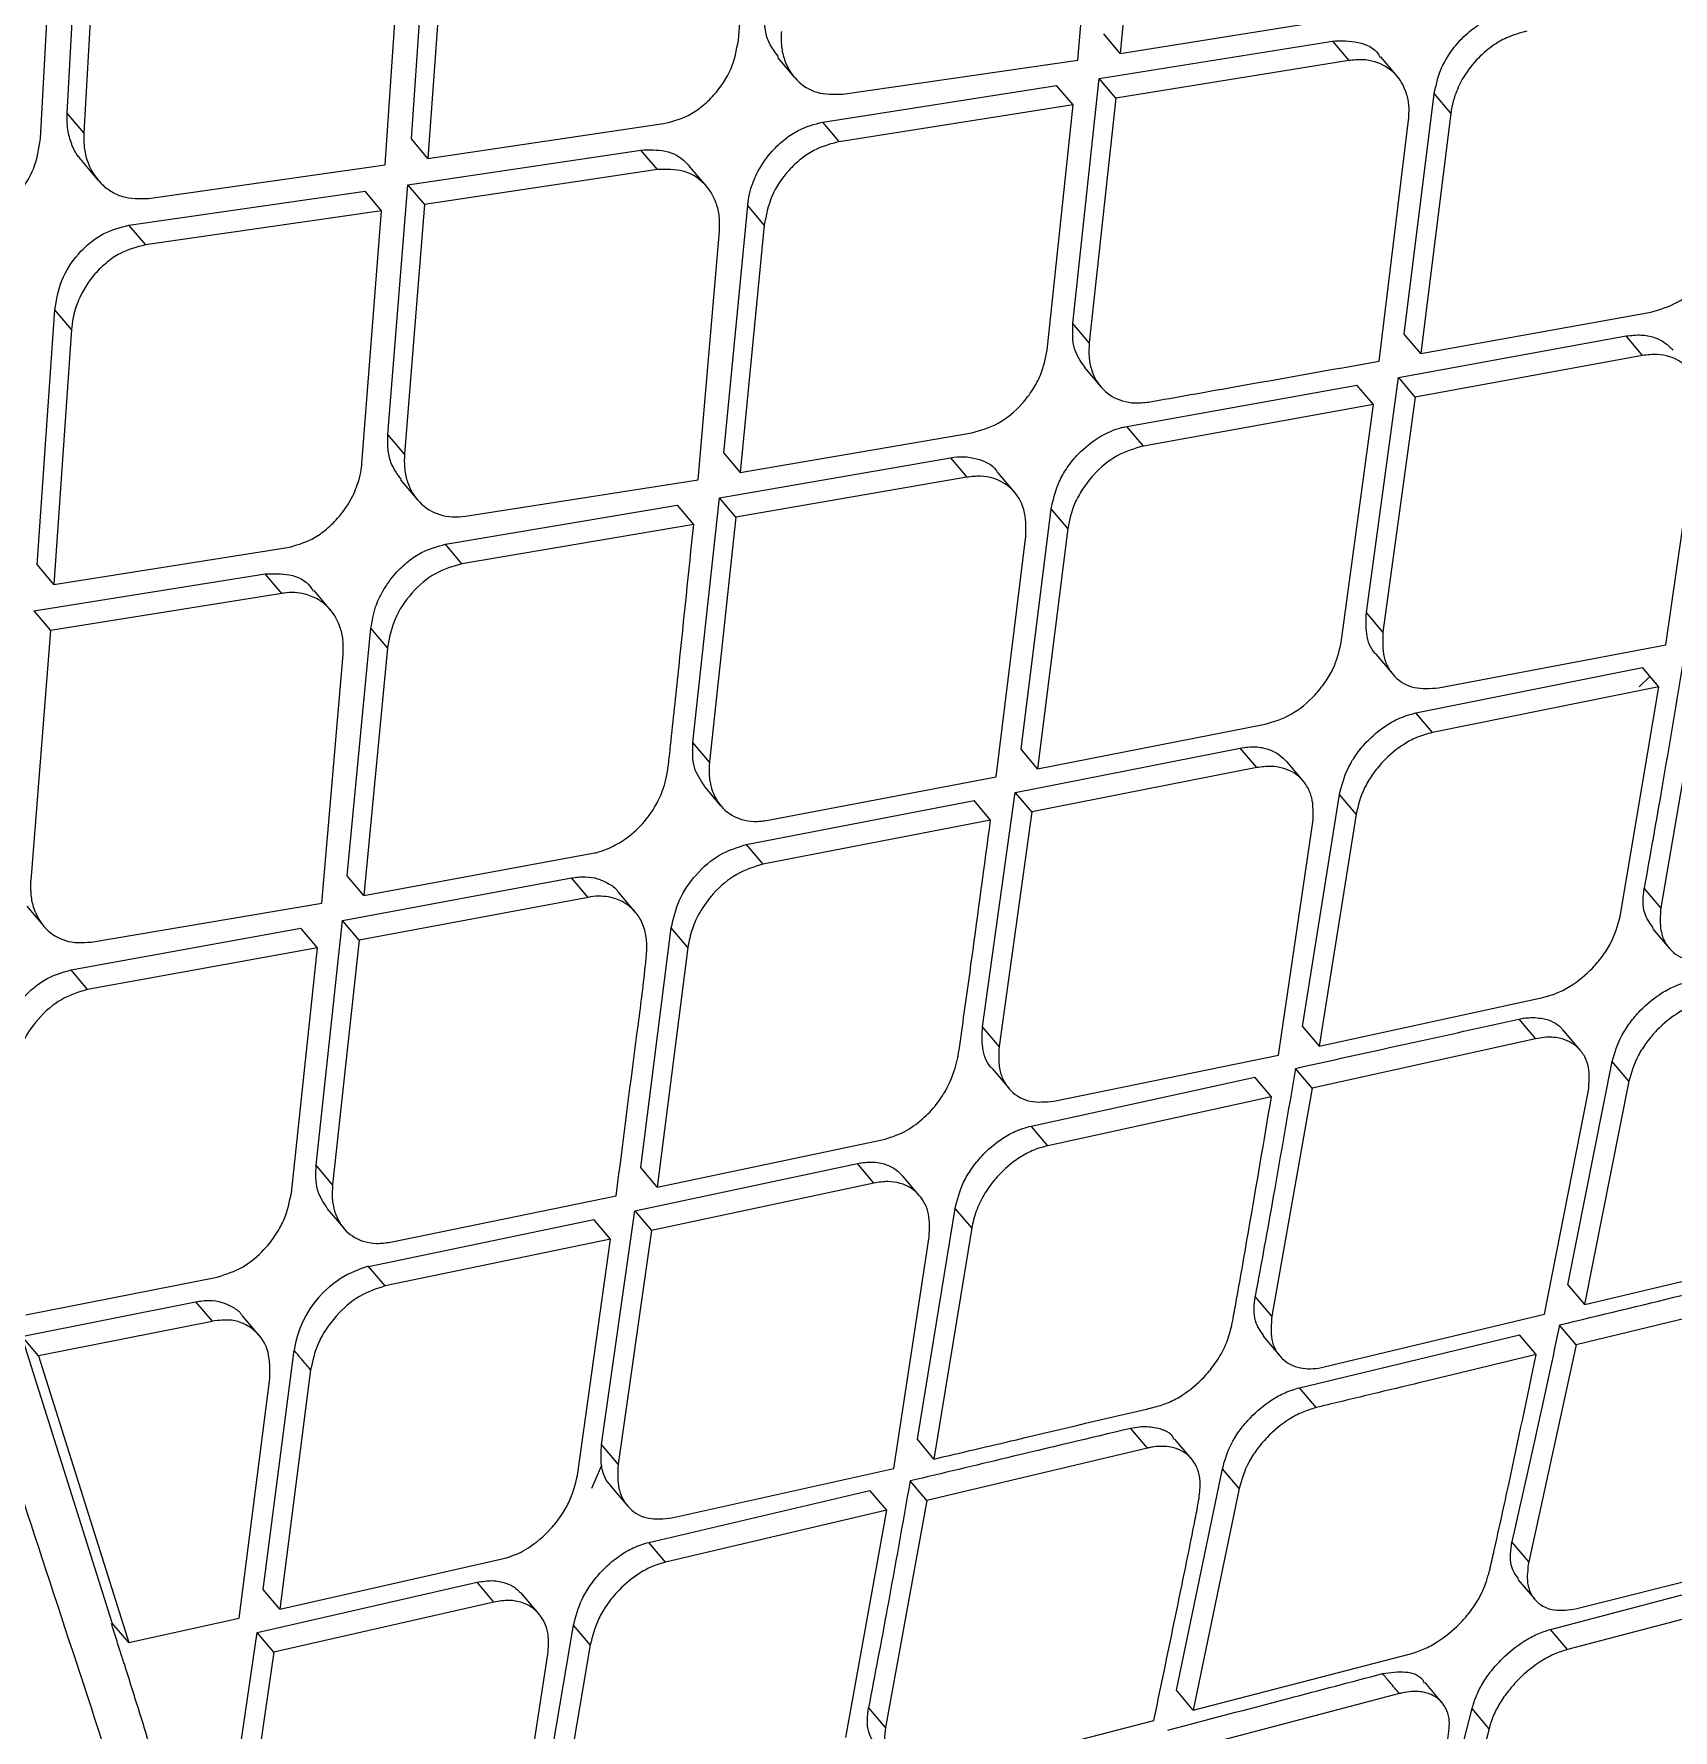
# Model space of a CAD drawing. Extents: x 0 to 84, y -21 to 126.
# Drawn here: x 9.348 to 10.39, y 62.319 to 63.397 of the extents above; entities that cross this region are included whole.
import ezdxf

# ---------------------------------------------------------------- set-up
doc = ezdxf.new("R2010")
doc.units = 0
doc.header["$MEASUREMENT"] = 0
doc.layers.add('1', color=4, linetype='Continuous')

# ---------------------------------------------------------------- blocks, each defined once
blk = doc.blocks.new('PRODIGY')
at = {"layer": '1', "color": 3, "linetype": 'Continuous', "lineweight": 25}
for p, q in [((9.7958, 63.3925), (9.8086, 63.5527)), ((10.0114, 63.3799), (10.0249, 63.5376)), ((10.0536, 63.5414), (10.0383, 63.3841)), ((9.3693, 63.3462), (9.3785, 63.5106)), ((9.3524, 63.33), (9.3613, 63.4947)), ((9.3891, 63.4981), (9.3799, 63.3337)), ((9.588, 63.3298), (9.5994, 63.4916)), ((9.5713, 63.3134), (9.5825, 63.4754)), ((9.61, 63.4791), (9.5985, 63.3173)), ((10.0383, 63.3841), (10.1868, 63.4077)), ((10.0383, 63.3841), (10.0279, 63.3965)), ((10.025, 63.3681), (10.1732, 63.392)), ((10.1732, 63.392), (10.1836, 63.3796)), ((9.8207, 63.3816), (9.8313, 63.3691)), ((9.8622, 63.3582), (10.0114, 63.3799)), ((10.1836, 63.3796), (10.0355, 63.3557)), ((10.2144, 63.3696), (10.2039, 63.3819)), ((9.8494, 63.3405), (9.998, 63.3638)), ((10.0085, 63.3514), (9.998, 63.3638)), ((10.0083, 63.2126), (10.025, 63.3681)), ((10.0355, 63.3557), (10.025, 63.3681)), ((10.0085, 63.3514), (9.8598, 63.328)), ((9.992, 63.1956), (10.0085, 63.3514)), ((10.0355, 63.3557), (10.0187, 63.2002)), ((10.2189, 63.2058), (10.2379, 63.3585)), ((10.2484, 63.3462), (10.238, 63.3585)), ((9.3799, 63.3337), (9.3693, 63.3462)), ((9.8598, 63.3281), (9.8494, 63.3405)), ((10.2029, 63.1886), (10.2216, 63.3417)), ((10.2484, 63.3462), (10.2294, 63.1934)), ((9.5985, 63.3173), (9.588, 63.3298)), ((9.5985, 63.3173), (9.7482, 63.3395)), ((9.5858, 63.3006), (9.7339, 63.3227)), ((9.7444, 63.3103), (9.7339, 63.3227)), ((9.3783, 63.3163), (9.3889, 63.3037)), ((9.421, 63.292), (9.5713, 63.3134)), ((9.7444, 63.3103), (9.5964, 63.2881)), ((9.7757, 63.2995), (9.7652, 63.3119)), ((9.5731, 63.142), (9.5858, 63.3006)), ((9.5858, 63.3005), (9.5964, 63.2881)), ((9.4085, 63.275), (9.5586, 63.2966)), ((9.5691, 63.2841), (9.5586, 63.2966)), ((9.5964, 63.2881), (9.5836, 63.1295)), ((9.7866, 63.1302), (9.8017, 63.2875)), ((9.8122, 63.2751), (9.8017, 63.2875)), ((9.5691, 63.2841), (9.4191, 63.2625)), ((9.5566, 63.1237), (9.5691, 63.2841)), ((9.4085, 63.2749), (9.4191, 63.2625)), ((9.7703, 63.1133), (9.7838, 63.2711)), ((9.8122, 63.2751), (9.797, 63.1178)), ((9.3503, 63.0592), (9.3615, 63.2212)), ((9.3721, 63.2087), (9.3615, 63.2212)), ((10.0187, 63.2002), (10.0083, 63.2126)), ((10.2294, 63.1934), (10.3755, 63.2198)), ((9.3721, 63.2087), (9.3609, 63.0467)), ((10.2153, 63.1782), (10.3598, 63.2046)), ((10.2294, 63.1934), (10.2189, 63.2058)), ((10.3703, 63.1922), (10.3598, 63.2046)), ((10.3703, 63.1922), (10.2258, 63.1658)), ((10.0155, 63.1848), (10.026, 63.1723)), ((10.0426, 63.1471), (10.1888, 63.1734)), ((10.1993, 63.161), (10.1888, 63.1734)), ((10.1948, 63.0289), (10.2153, 63.1782)), ((10.2258, 63.1658), (10.2154, 63.1782)), ((10.1993, 63.161), (10.0531, 63.1347)), ((10.1788, 63.0099), (10.1993, 63.161)), ((10.2258, 63.1658), (10.2053, 63.0165)), ((10.385, 63.0084), (10.4065, 63.1568)), ((10.0531, 63.1347), (10.0426, 63.1471)), ((9.5836, 63.1295), (9.5731, 63.142)), ((9.797, 63.1178), (9.9441, 63.143)), ((9.7837, 63.1018), (9.9305, 63.1273)), ((9.7866, 63.1302), (9.797, 63.1178)), ((9.9305, 63.1273), (9.941, 63.1149)), ((9.941, 63.1149), (9.7942, 63.0894)), ((9.9714, 63.1052), (9.9609, 63.1176)), ((9.5812, 63.1132), (9.5917, 63.1007)), ((9.6224, 63.0901), (9.7703, 63.1132)), ((9.6096, 63.0723), (9.7569, 63.0972)), ((9.7674, 63.0848), (9.757, 63.0972)), ((9.7669, 62.9464), (9.7837, 63.1018)), ((9.7942, 63.0894), (9.7837, 63.1018)), ((9.9754, 62.9421), (9.9946, 63.0947)), ((10.005, 63.0823), (9.9946, 63.0947)), ((9.7674, 63.0848), (9.6201, 63.0599)), ((9.7942, 63.0894), (9.7774, 62.934)), ((10.005, 63.0823), (9.9859, 62.9297)), ((9.6201, 63.0599), (9.6096, 63.0723)), ((9.9596, 62.9246), (9.9785, 63.0775)), ((9.3609, 63.0467), (9.5094, 63.0702)), ((9.3482, 63.0299), (9.4951, 63.0535)), ((9.3609, 63.0467), (9.3504, 63.0592)), ((9.5056, 63.041), (9.4951, 63.0535)), ((9.5056, 63.041), (9.3587, 63.0174)), ((9.5367, 63.0305), (9.5262, 63.0429)), ((9.3482, 63.0299), (9.3587, 63.0174)), ((10.2053, 63.0165), (10.1948, 63.0289)), ((9.3587, 63.0174), (9.3462, 62.8587)), ((9.5472, 62.8616), (9.5623, 63.019)), ((9.5728, 63.0065), (9.5623, 63.0189)), ((9.5728, 63.0065), (9.5577, 62.8491)), ((10.2407, 62.981), (10.385, 63.0084)), ((9.5312, 62.8443), (9.5447, 63.0022)), ((10.2011, 63.0022), (10.2116, 62.9897)), ((10.2263, 62.9651), (10.3702, 62.9941)), ((10.3682, 62.9818), (10.375, 62.9885)), ((10.3807, 62.9817), (10.3702, 62.9941)), ((10.4068, 62.987), (10.3819, 62.8413)), ((10.3807, 62.9817), (10.2368, 62.9527)), ((10.356, 62.8357), (10.3807, 62.9817)), ((10.2368, 62.9527), (10.2263, 62.9651)), ((9.9859, 62.9297), (10.1304, 62.9579)), ((9.7774, 62.9339), (9.7669, 62.9464)), ((9.9717, 62.9146), (10.1147, 62.9428)), ((9.9859, 62.9297), (9.9754, 62.9421)), ((10.1252, 62.9304), (10.1147, 62.9428)), ((10.1546, 62.9219), (10.1442, 62.9342)), ((9.8146, 62.8969), (9.9596, 62.9246)), ((10.1252, 62.9304), (9.9822, 62.9022)), ((9.774, 62.9187), (9.7845, 62.9062)), ((9.8008, 62.8815), (9.9455, 62.9095)), ((9.956, 62.8971), (9.9455, 62.9095)), ((9.9509, 62.7657), (9.9717, 62.9146)), ((10.1542, 62.7659), (10.1777, 62.9133)), ((10.1882, 62.9009), (10.1777, 62.9133)), ((9.9822, 62.9022), (9.9614, 62.7532)), ((10.1882, 62.9009), (10.1648, 62.7534)), ((9.956, 62.8971), (9.8113, 62.869)), ((10.1389, 62.7478), (10.1608, 62.8957)), ((9.8008, 62.8815), (9.8113, 62.869)), ((9.5577, 62.8491), (9.7034, 62.876)), ((9.5443, 62.8332), (9.6898, 62.8603)), ((9.5577, 62.8491), (9.5472, 62.8616)), ((9.7003, 62.8479), (9.6898, 62.8603)), ((9.3846, 62.8196), (9.5312, 62.8443)), ((9.7003, 62.8479), (9.5548, 62.8207)), ((9.7303, 62.8386), (9.7199, 62.851)), ((10.3819, 62.8413), (10.3713, 62.8537)), ((9.3436, 62.8424), (9.3542, 62.8299)), ((9.3718, 62.8019), (9.5178, 62.8283)), ((9.5283, 62.8159), (9.5178, 62.8283)), ((9.5275, 62.6779), (9.5443, 62.8332)), ((9.5548, 62.8207), (9.5443, 62.8332)), ((9.7337, 62.6763), (9.7531, 62.8286)), ((9.7636, 62.8161), (9.7531, 62.8286)), ((10.3766, 62.8282), (10.3872, 62.8157)), ((9.5283, 62.8159), (9.3823, 62.7894)), ((9.5118, 62.6602), (9.5283, 62.8159)), ((9.5548, 62.8207), (9.538, 62.6654)), ((9.7636, 62.8161), (9.7442, 62.6638)), ((9.3823, 62.7894), (9.3718, 62.8019)), ((10.1648, 62.7534), (10.307, 62.7844)), ((10.2917, 62.7706), (10.3023, 62.7581)), ((9.9614, 62.7532), (9.9509, 62.7657)), ((10.1542, 62.7659), (10.1648, 62.7534)), ((10.3023, 62.7581), (10.1603, 62.7268)), ((10.3308, 62.7507), (10.3202, 62.7632)), ((9.9963, 62.7185), (10.1389, 62.7478)), ((9.957, 62.7392), (9.9676, 62.7267)), ((10.1603, 62.7268), (10.1498, 62.7393)), ((10.3228, 62.6018), (10.351, 62.7436)), ((10.3616, 62.7311), (10.351, 62.7436)), ((9.9818, 62.7027), (10.124, 62.7337)), ((10.1345, 62.7212), (10.124, 62.7337)), ((10.1603, 62.7268), (10.1347, 62.5819)), ((10.3616, 62.7311), (10.3334, 62.5892)), ((10.1345, 62.7212), (9.9923, 62.6902)), ((10.308, 62.5831), (10.3359, 62.7253)), ((9.7442, 62.6638), (9.8872, 62.6939)), ((9.9923, 62.6902), (9.9818, 62.7027)), ((9.538, 62.6654), (9.5275, 62.6779)), ((9.73, 62.6488), (9.8714, 62.6789)), ((9.7442, 62.6638), (9.7337, 62.6763)), ((9.8819, 62.6664), (9.8714, 62.6789)), ((9.8819, 62.6664), (9.7405, 62.6363)), ((9.9109, 62.6584), (9.9005, 62.6707)), ((9.5747, 62.6289), (9.7182, 62.6584)), ((9.9095, 62.5037), (9.9335, 62.6504)), ((9.9441, 62.638), (9.9335, 62.6504)), ((9.5344, 62.6503), (9.545, 62.6378)), ((9.5608, 62.6135), (9.704, 62.6434)), ((9.7146, 62.6309), (9.704, 62.6433)), ((9.7088, 62.5003), (9.73, 62.6488)), ((9.73, 62.6488), (9.7405, 62.6363)), ((9.7146, 62.6309), (9.5713, 62.6011)), ((9.6935, 62.4806), (9.7146, 62.6309)), ((9.7405, 62.6363), (9.7194, 62.4878)), ((9.8945, 62.4851), (9.917, 62.6324)), ((9.9441, 62.638), (9.92, 62.4911)), ((10.3335, 62.5892), (10.4735, 62.6227)), ((9.5713, 62.6011), (9.5608, 62.6135)), ((9.343, 62.5827), (9.4646, 62.6067)), ((10.3228, 62.6018), (10.3334, 62.5892)), ((10.4666, 62.5972), (10.3281, 62.5636)), ((9.3404, 62.569), (9.4509, 62.5911)), ((9.4509, 62.5911), (9.4614, 62.5787)), ((10.1347, 62.5819), (10.1241, 62.5944)), ((9.4614, 62.5786), (9.3512, 62.5566)), ((9.4912, 62.5697), (9.4807, 62.5822)), ((10.1679, 62.5497), (10.308, 62.5831)), ((10.3281, 62.5636), (10.3175, 62.5762)), ((9.3979, 62.387), (9.3406, 62.5691)), ((10.1292, 62.5692), (10.1398, 62.5566)), ((10.1522, 62.5364), (10.2921, 62.5701)), ((10.3027, 62.5575), (10.2921, 62.5701)), ((9.3512, 62.5566), (9.4084, 62.3745)), ((9.4938, 62.4083), (9.5135, 62.5602)), ((10.3281, 62.5636), (10.2979, 62.4259)), ((9.524, 62.5478), (9.5044, 62.3958)), ((9.4786, 62.39), (9.498, 62.5423)), ((10.1628, 62.5238), (10.1522, 62.5364)), ((10.0557, 62.4981), (10.0451, 62.5106)), ((9.7194, 62.4878), (9.7088, 62.5003)), ((9.92, 62.4911), (9.9095, 62.5037)), ((10.0837, 62.4912), (10.0731, 62.5038)), ((10.0557, 62.4981), (9.9155, 62.4647)), ((9.7089, 62.4871), (9.7024, 62.4725)), ((9.7536, 62.4538), (9.8945, 62.4851)), ((10.0741, 62.3442), (10.1033, 62.485)), ((10.1139, 62.4724), (10.1033, 62.485)), ((9.7146, 62.4741), (9.7253, 62.4615)), ((9.7389, 62.4382), (9.8794, 62.4712)), ((9.89, 62.4587), (9.8794, 62.4712)), ((10.1139, 62.4724), (10.0848, 62.3315)), ((9.89, 62.4587), (9.7495, 62.4256)), ((9.864, 62.3142), (9.89, 62.4587)), ((9.9155, 62.4647), (9.8892, 62.3206)), ((9.7495, 62.4256), (9.7389, 62.4382)), ((10.2979, 62.4259), (10.2872, 62.4385)), ((9.5044, 62.3958), (9.6458, 62.4277)), ((10.3285, 62.3961), (10.4666, 62.4309)), ((10.2911, 62.4147), (10.3018, 62.402)), ((10.3118, 62.3829), (10.4496, 62.4192)), ((9.4901, 62.3809), (9.6298, 62.4128)), ((9.5044, 62.3958), (9.4938, 62.4083)), ((9.6404, 62.4003), (9.6298, 62.4128)), ((9.6691, 62.3926), (9.6586, 62.4051)), ((10.4604, 62.4064), (10.3226, 62.3701)), ((9.6404, 62.4003), (9.5006, 62.3684)), ((9.4084, 62.3745), (9.3979, 62.3869)), ((9.4084, 62.3745), (9.4786, 62.39)), ((9.6663, 62.2395), (9.691, 62.3855)), ((9.7016, 62.373), (9.691, 62.3855)), ((10.3226, 62.3701), (10.3118, 62.3829)), ((9.4684, 62.2329), (9.4901, 62.3809)), ((9.5006, 62.3684), (9.4901, 62.3809)), ((9.7016, 62.373), (9.677, 62.2269)), ((9.5006, 62.3684), (9.479, 62.2203)), ((9.6518, 62.2205), (9.6748, 62.3671)), ((10.0848, 62.3315), (10.2229, 62.3674)), ((10.2428, 62.3364), (10.2321, 62.3491)), ((10.0848, 62.3315), (10.0741, 62.3442)), ((10.2158, 62.3421), (10.0793, 62.3062)), ((9.8892, 62.3206), (9.8785, 62.3332)), ((10.2272, 62.1984), (10.262, 62.3326)), ((10.2727, 62.3198), (10.262, 62.3326)), ((9.9215, 62.2893), (10.0597, 62.325)), ((10.2727, 62.3198), (10.2381, 62.1855))]:
    blk.add_line(p, q, dxfattribs=at)
at = {"layer": '1', "color": 3, "linetype": 'Continuous', "lineweight": 25, "flags": 128}
for points in [[(9.9822, 62.9022), (9.9764, 62.9092), (9.9717, 62.9146)], [(9.3512, 62.5566), (9.3453, 62.5635), (9.3407, 62.569)], [(9.9155, 62.4647), (9.9096, 62.4717), (9.9049, 62.4772)]]:
    blk.add_lwpolyline(points, dxfattribs=at)
at = {"layer": '1', "color": 3, "linetype": 'Continuous', "lineweight": 25}
blk.add_arc((9.5781, 62.5506), 0.0653, 105.3344, 171.5013, dxfattribs=at)
for points, knots in [([(9.9071, 61.4994), (10.0344, 61.6178), (10.2936, 61.8591), (10.674, 62.2138), (11.0381, 62.5536), (11.3708, 62.8642), (11.6721, 63.1456), (11.9421, 63.3978), (12.2073, 63.6454), (12.4768, 63.8969), (12.7617, 64.1627), (13.0468, 64.4283), (13.3194, 64.6822), (13.5794, 64.9241), (13.829, 65.1563), (14.0937, 65.4023), (14.3852, 65.673), (14.7122, 65.9766), (15.0677, 66.3063), (15.4502, 66.6609), (15.8584, 67.0394), (16.2987, 67.448), (16.7561, 67.8725), (17.0665, 68.1614), (17.2195, 68.3038)], [0, 0, 0, 0, 0.052205, 0.106329, 0.156158, 0.201702, 0.242965, 0.279941, 0.312633, 0.351893, 0.390616, 0.429625, 0.468921, 0.502488, 0.536262, 0.571311, 0.611052, 0.65574, 0.705379, 0.756722, 0.812476, 0.872629, 0.937199, 1, 1, 1, 1]), ([(9.3781, 61.3995), (9.375, 61.406), (9.3577, 61.4421), (9.3255, 61.5117), (9.2812, 61.6007), (9.2365, 61.6905), (9.1951, 61.7791), (9.147, 61.8839), (9.0889, 62.0073), (9.0195, 62.1499), (8.9448, 62.3162), (8.8668, 62.4901), (8.7823, 62.6801), (8.6921, 62.8854), (8.5962, 63.1053), (8.4987, 63.3322), (8.402, 63.5631), (8.3043, 63.8018), (8.2165, 64.0201), (8.1413, 64.2113), (8.0763, 64.3795), (8.0086, 64.5584), (7.9422, 64.7358), (7.8845, 64.892), (7.852, 64.9847), (7.838, 65.0248)], [0, 0, 0, 0, 0.009738, 0.054601, 0.100033, 0.132056, 0.170263, 0.205637, 0.248795, 0.300159, 0.346151, 0.397485, 0.446642, 0.498592, 0.555879, 0.611206, 0.664279, 0.721091, 0.779345, 0.816198, 0.852883, 0.894557, 0.93795, 0.973138, 1, 1, 1, 1]), ([(7.8527, 65.0302), (7.9059, 64.8828), (8.0123, 64.5877), (8.1791, 64.1514), (8.3516, 63.7221), (8.5264, 63.302), (8.681, 62.9478), (8.8088, 62.6565), (8.9132, 62.425), (9.0089, 62.2057), (9.1113, 61.9887), (9.2044, 61.7719), (9.2986, 61.5709), (9.3517, 61.4569), (9.3783, 61.3998)], [0, 0, 0, 0, 0.0993044, 0.1988023, 0.2983846, 0.3983175, 0.4984055, 0.5609174, 0.6237893, 0.6873655, 0.750255, 0.8333895, 0.9165324, 1, 1, 1, 1]), ([(13.4874, 64.9679), (13.0503, 64.5586), (12.3785, 63.9295), (11.1802, 62.783), (10.4172, 62.0482), (9.8858, 61.5364)], [0, 0, 0, 0, 0.360925, 0.554871, 1, 1, 1, 1]), ([(9.6327, 61.6004), (9.6147, 61.6525), (9.5787, 61.7571), (9.5148, 61.9445), (9.4451, 62.1505), (9.3705, 62.3753), (9.2924, 62.616), (9.1976, 62.916), (9.0866, 63.2808), (8.9634, 63.7134), (8.843, 64.1635), (8.7701, 64.4739), (8.7335, 64.6294)], [0, 0, 0, 0, 0.080977, 0.162706, 0.245456, 0.32577, 0.407713, 0.491267, 0.616464, 0.743326, 0.871464, 1, 1, 1, 1]), ([(9.8213, 63.382), (9.8187, 63.3853), (9.8145, 63.3907), (9.8123, 63.401), (9.8125, 63.4073), (9.8126, 63.4105)], [0, 0, 0, 0, 0.4265373, 0.7103999, 1, 1, 1, 1]), ([(10.2379, 63.3585), (10.2391, 63.3638), (10.2408, 63.3723), (10.2472, 63.3838), (10.2545, 63.3931), (10.2635, 63.401), (10.2745, 63.4075), (10.282, 63.4094), (10.2864, 63.4105)], [0, 0, 0, 0, 0.220369, 0.353881, 0.501994, 0.669218, 0.808097, 1, 1, 1, 1]), ([(9.8231, 63.3981), (9.823, 63.3948), (9.8228, 63.3885), (9.8254, 63.3776), (9.8322, 63.3664), (9.8453, 63.3579), (9.8565, 63.3581), (9.8622, 63.3582)], [0, 0, 0, 0, 0.13598, 0.264886, 0.500702, 0.747833, 1, 1, 1, 1]), ([(10.2968, 63.3982), (10.2925, 63.3971), (10.2849, 63.3951), (10.274, 63.3886), (10.264, 63.3799), (10.2559, 63.3689), (10.2512, 63.3585), (10.2492, 63.3511), (10.2486, 63.3475), (10.2484, 63.3462)], [0, 0, 0, 0, 0.190558, 0.330561, 0.500107, 0.694298, 0.84244, 0.944347, 1, 1, 1, 1]), ([(9.7482, 63.3395), (9.7535, 63.3408), (9.7618, 63.343), (9.7726, 63.3501), (9.7825, 63.3594), (9.7923, 63.374), (9.7946, 63.3863), (9.7958, 63.3925)], [0, 0, 0, 0, 0.227648, 0.358663, 0.500719, 0.750201, 1, 1, 1, 1]), ([(10.1732, 63.392), (10.1787, 63.3921), (10.1897, 63.3924), (10.2004, 63.3874), (10.2032, 63.3823), (10.2035, 63.3816)], [0, 0, 0, 0, 0.467638, 0.931205, 1, 1, 1, 1]), ([(10.2216, 63.3417), (10.2218, 63.3447), (10.2222, 63.3506), (10.22, 63.3613), (10.2136, 63.3723), (10.2027, 63.3786), (10.1924, 63.3805), (10.1866, 63.3799), (10.1836, 63.3796)], [0, 0, 0, 0, 0.129027, 0.255555, 0.500123, 0.741849, 0.868988, 1, 1, 1, 1]), ([(9.3784, 63.3164), (9.3777, 63.3172), (9.375, 63.32), (9.3719, 63.3265), (9.3693, 63.3358), (9.3693, 63.3427), (9.3693, 63.3462)], [0, 0, 0, 0, 0.103264, 0.390645, 0.689494, 1, 1, 1, 1]), ([(9.8017, 63.2876), (9.8017, 63.288), (9.8019, 63.2891), (9.8023, 63.2927), (9.8039, 63.2996), (9.8084, 63.3104), (9.816, 63.3213), (9.8251, 63.3298), (9.8358, 63.3369), (9.8441, 63.3391), (9.8494, 63.3405)], [0, 0, 0, 0, 0.017153, 0.047358, 0.14671, 0.297877, 0.500605, 0.64215, 0.772677, 1, 1, 1, 1]), ([(9.3055, 63.2762), (9.3111, 63.2775), (9.3196, 63.2797), (9.3303, 63.2871), (9.34, 63.2964), (9.3494, 63.311), (9.3514, 63.3237), (9.3524, 63.33)], [0, 0, 0, 0, 0.23615, 0.365165, 0.500618, 0.749868, 1, 1, 1, 1]), ([(9.3799, 63.3337), (9.3799, 63.3302), (9.3798, 63.3235), (9.3829, 63.3122), (9.3887, 63.3029), (9.3968, 63.2964), (9.4066, 63.2917), (9.4153, 63.2919), (9.421, 63.292)], [0, 0, 0, 0, 0.142238, 0.273147, 0.500161, 0.626915, 0.752572, 1, 1, 1, 1]), ([(9.7339, 63.3227), (9.7391, 63.3229), (9.7498, 63.3233), (9.7602, 63.3178), (9.7642, 63.3128), (9.7651, 63.3117)], [0, 0, 0, 0, 0.429996, 0.878915, 1, 1, 1, 1]), ([(9.8598, 63.3281), (9.8544, 63.3266), (9.8459, 63.3244), (9.8352, 63.3171), (9.8255, 63.3079), (9.8158, 63.2935), (9.8134, 63.2813), (9.8122, 63.2751)], [0, 0, 0, 0, 0.237273, 0.365805, 0.500617, 0.750221, 1, 1, 1, 1]), ([(9.7838, 63.2711), (9.7839, 63.2743), (9.784, 63.2805), (9.7814, 63.2914), (9.7745, 63.3025), (9.7612, 63.3108), (9.75, 63.3105), (9.7444, 63.3103)], [0, 0, 0, 0, 0.13524, 0.263914, 0.500715, 0.749216, 1, 1, 1, 1]), ([(9.3615, 63.2212), (9.3626, 63.2275), (9.3646, 63.2402), (9.3742, 63.2548), (9.3838, 63.2641), (9.3945, 63.2714), (9.403, 63.2736), (9.4085, 63.275)], [0, 0, 0, 0, 0.250696, 0.500656, 0.636007, 0.764453, 1, 1, 1, 1]), ([(10.3755, 63.2198), (10.3812, 63.2214), (10.3925, 63.2247), (10.4056, 63.2355), (10.4141, 63.2458), (10.4208, 63.257), (10.4229, 63.2657), (10.4243, 63.2714)], [0, 0, 0, 0, 0.249772, 0.499118, 0.631746, 0.759599, 1, 1, 1, 1]), ([(9.4191, 63.2625), (9.4135, 63.261), (9.405, 63.2589), (9.3943, 63.2515), (9.3846, 63.2422), (9.3769, 63.2297), (9.373, 63.2172), (9.3723, 63.211), (9.3721, 63.2087)], [0, 0, 0, 0, 0.236518, 0.364994, 0.500052, 0.749179, 0.908759, 1, 1, 1, 1]), ([(10.0158, 63.185), (10.0132, 63.1886), (10.0078, 63.1962), (10.0081, 63.207), (10.0083, 63.2126)], [0, 0, 0, 0, 0.477846, 1, 1, 1, 1]), ([(10.0187, 63.2002), (10.0185, 63.1972), (10.0182, 63.1913), (10.0204, 63.1806), (10.0267, 63.1697), (10.0374, 63.1635), (10.0476, 63.1617), (10.0534, 63.1623), (10.0564, 63.1626)], [0, 0, 0, 0, 0.128519, 0.254838, 0.500023, 0.737601, 0.865793, 1, 1, 1, 1]), ([(10.3598, 63.2046), (10.363, 63.205), (10.3693, 63.2057), (10.3777, 63.204), (10.3846, 63.2007), (10.388, 63.1972), (10.3896, 63.1955)], [0, 0, 0, 0, 0.269419, 0.52731, 0.773669, 1, 1, 1, 1]), ([(9.9441, 63.143), (9.9498, 63.1447), (9.9612, 63.148), (9.9745, 63.1591), (9.9829, 63.1701), (9.9892, 63.1817), (9.9909, 63.1903), (9.992, 63.1956)], [0, 0, 0, 0, 0.249634, 0.499219, 0.644552, 0.776631, 1, 1, 1, 1]), ([(10.4065, 63.1568), (10.4067, 63.1623), (10.407, 63.1706), (10.403, 63.1796), (10.3975, 63.1868), (10.3894, 63.1914), (10.3795, 63.1933), (10.3734, 63.1926), (10.3703, 63.1922)], [0, 0, 0, 0, 0.244419, 0.370987, 0.500174, 0.723197, 0.854986, 1, 1, 1, 1]), ([(10.0564, 63.1626), (10.0742, 63.1658), (10.123, 63.1744), (10.1718, 63.1831), (10.2029, 63.1886)], [0, 0, 0, 0, 0.364696, 1, 1, 1, 1]), ([(9.9946, 63.0947), (9.9957, 63.1001), (9.9975, 63.1087), (10.0039, 63.1202), (10.0115, 63.13), (10.0214, 63.1385), (10.0312, 63.1438), (10.038, 63.1462), (10.0415, 63.1469), (10.0426, 63.1472)], [0, 0, 0, 0, 0.225368, 0.356641, 0.499877, 0.697676, 0.847095, 0.947911, 1, 1, 1, 1]), ([(9.5817, 63.1135), (9.5791, 63.1169), (9.575, 63.1224), (9.5729, 63.1327), (9.573, 63.1389), (9.5731, 63.142)], [0, 0, 0, 0, 0.43703, 0.716468, 1, 1, 1, 1]), ([(9.5836, 63.1295), (9.5835, 63.1264), (9.5834, 63.1201), (9.5859, 63.1092), (9.5926, 63.0979), (9.6035, 63.0913), (9.6139, 63.0893), (9.6196, 63.0898), (9.6224, 63.0901)], [0, 0, 0, 0, 0.134094, 0.262257, 0.500009, 0.745245, 0.871529, 1, 1, 1, 1]), ([(9.9305, 63.1273), (9.9334, 63.1277), (9.9392, 63.1283), (9.9495, 63.1263), (9.9577, 63.123), (9.9603, 63.1179), (9.9606, 63.1174)], [0, 0, 0, 0, 0.241568, 0.480041, 0.945916, 1, 1, 1, 1]), ([(10.0531, 63.1347), (10.0474, 63.1331), (10.0361, 63.1297), (10.0228, 63.1186), (10.0144, 63.1077), (10.008, 63.0962), (10.0062, 63.0877), (10.005, 63.0823)], [0, 0, 0, 0, 0.249612, 0.49915, 0.643406, 0.775174, 1, 1, 1, 1]), ([(9.5094, 63.0702), (9.5146, 63.0716), (9.5228, 63.0738), (9.5334, 63.081), (9.5428, 63.0899), (9.5506, 63.1014), (9.5548, 63.1128), (9.5562, 63.1196), (9.5565, 63.1227), (9.5565, 63.1234), (9.5566, 63.1236), (9.5566, 63.1237), (9.5566, 63.1237), (9.5566, 63.1237)], [0, 0, 0, 0, 0.224414, 0.356002, 0.499953, 0.716928, 0.87282, 0.967245, 0.991358, 0.997608, 0.999281, 0.999928, 1, 1, 1, 1]), ([(9.9785, 63.0775), (9.9785, 63.0833), (9.9786, 63.0949), (9.9705, 63.1079), (9.96, 63.1141), (9.9497, 63.1159), (9.9439, 63.1152), (9.941, 63.1149)], [0, 0, 0, 0, 0.252632, 0.499397, 0.738907, 0.866859, 1, 1, 1, 1]), ([(9.7509, 62.9291), (9.751, 62.9297), (9.7513, 62.9316), (9.752, 62.9378), (9.7543, 62.959), (9.7596, 63.009), (9.7643, 63.0548), (9.7674, 63.0848)], [0, 0, 0, 0, 0.0127947, 0.0370833, 0.1201046, 0.4239907, 1, 1, 1, 1]), ([(9.5623, 63.019), (9.5631, 63.0235), (9.5644, 63.0315), (9.57, 63.0434), (9.5771, 63.0534), (9.5857, 63.0616), (9.5964, 63.0687), (9.6045, 63.071), (9.6096, 63.0723)], [0, 0, 0, 0, 0.184012, 0.325798, 0.500502, 0.645821, 0.777624, 1, 1, 1, 1]), ([(9.6201, 63.0599), (9.6144, 63.0582), (9.6029, 63.0549), (9.5877, 63.0419), (9.5764, 63.025), (9.574, 63.0127), (9.5728, 63.0065)], [0, 0, 0, 0, 0.250062, 0.499962, 0.749971, 1, 1, 1, 1]), ([(9.4951, 63.0535), (9.5003, 63.0536), (9.5109, 63.054), (9.5218, 63.049), (9.525, 63.0435), (9.5256, 63.0425)], [0, 0, 0, 0, 0.440308, 0.892848, 1, 1, 1, 1]), ([(9.5447, 63.0022), (9.5448, 63.0054), (9.5449, 63.0115), (9.5423, 63.0224), (9.5369, 63.0314), (9.5285, 63.0378), (9.5195, 63.0413), (9.5108, 63.0421), (9.5061, 63.0411), (9.5056, 63.041)], [0, 0, 0, 0, 0.133231, 0.261078, 0.499672, 0.625178, 0.774543, 0.975805, 1, 1, 1, 1]), ([(10.2012, 63.0023), (10.2009, 63.0025), (10.1975, 63.0057), (10.1942, 63.0145), (10.1946, 63.0243), (10.1948, 63.0289)], [0, 0, 0, 0, 0.0363, 0.547964, 1, 1, 1, 1]), ([(10.1304, 62.9579), (10.136, 62.9596), (10.1472, 62.9631), (10.1602, 62.9739), (10.1686, 62.9843), (10.1754, 62.9956), (10.1775, 63.0043), (10.1788, 63.0099)], [0, 0, 0, 0, 0.249827, 0.499228, 0.631007, 0.75854, 1, 1, 1, 1]), ([(10.2053, 63.0165), (10.2051, 63.011), (10.2048, 63.0026), (10.2086, 62.9935), (10.2143, 62.986), (10.2247, 62.9799), (10.2354, 62.9807), (10.2407, 62.981)], [0, 0, 0, 0, 0.245521, 0.372036, 0.500797, 0.750245, 1, 1, 1, 1]), ([(10.3963, 62.9994), (10.3918, 62.9721), (10.3836, 62.9233), (10.3751, 62.875), (10.3713, 62.8537)], [0, 0, 0, 0, 0.559998, 1, 1, 1, 1]), ([(10.1777, 62.9133), (10.1791, 62.9189), (10.1813, 62.9274), (10.188, 62.9386), (10.1957, 62.9481), (10.2053, 62.9562), (10.2162, 62.9624), (10.2228, 62.9642), (10.2263, 62.9651)], [0, 0, 0, 0, 0.238582, 0.366069, 0.498746, 0.703316, 0.840244, 1, 1, 1, 1]), ([(10.2368, 62.9527), (10.2334, 62.9518), (10.2274, 62.9502), (10.2165, 62.9443), (10.2067, 62.9362), (10.1986, 62.9262), (10.1918, 62.9151), (10.1896, 62.9065), (10.1882, 62.9009)], [0, 0, 0, 0, 0.152831, 0.272559, 0.499964, 0.63286, 0.760753, 1, 1, 1, 1]), ([(9.7742, 62.9189), (9.7717, 62.9225), (9.7664, 62.9301), (9.7667, 62.9409), (9.7669, 62.9464)], [0, 0, 0, 0, 0.48779, 1, 1, 1, 1]), ([(10.1147, 62.9428), (10.1179, 62.9433), (10.1242, 62.9441), (10.1326, 62.9423), (10.1394, 62.9391), (10.1426, 62.9357), (10.1441, 62.9342)], [0, 0, 0, 0, 0.274945, 0.536715, 0.78533, 1, 1, 1, 1]), ([(9.7774, 62.9339), (9.7772, 62.931), (9.7769, 62.9251), (9.779, 62.9144), (9.7852, 62.9036), (9.7957, 62.8976), (9.8059, 62.8958), (9.8116, 62.8965), (9.8146, 62.8969)], [0, 0, 0, 0, 0.127327, 0.253225, 0.499901, 0.735333, 0.864114, 1, 1, 1, 1]), ([(10.1608, 62.8957), (10.161, 62.9011), (10.1613, 62.9093), (10.1575, 62.9183), (10.1519, 62.9256), (10.1438, 62.93), (10.1339, 62.9316), (10.1282, 62.9308), (10.1252, 62.9304)], [0, 0, 0, 0, 0.24331, 0.370167, 0.500181, 0.735563, 0.857065, 1, 1, 1, 1]), ([(9.7034, 62.876), (9.7046, 62.8762), (9.708, 62.877), (9.7148, 62.8795), (9.7245, 62.8849), (9.7351, 62.8942), (9.7434, 62.9057), (9.748, 62.9162), (9.7501, 62.9238), (9.7507, 62.9276), (9.7509, 62.9291)], [0, 0, 0, 0, 0.052861, 0.153903, 0.302989, 0.499941, 0.688233, 0.834404, 0.938331, 1, 1, 1, 1]), ([(9.9352, 62.7463), (9.9353, 62.7465), (9.9354, 62.7469), (9.9356, 62.7484), (9.9364, 62.7538), (9.9393, 62.7743), (9.9461, 62.8229), (9.952, 62.8677), (9.956, 62.8971)], [0, 0, 0, 0, 0.003121, 0.009308, 0.030883, 0.110946, 0.418687, 1, 1, 1, 1]), ([(9.7531, 62.8286), (9.7545, 62.8345), (9.7572, 62.8464), (9.7686, 62.8631), (9.7837, 62.8762), (9.7951, 62.8797), (9.8008, 62.8815)], [0, 0, 0, 0, 0.248452, 0.49472, 0.747473, 1, 1, 1, 1]), ([(9.8113, 62.869), (9.8057, 62.8673), (9.7945, 62.8638), (9.7804, 62.8519), (9.7714, 62.8394), (9.7659, 62.8275), (9.7644, 62.8201), (9.7636, 62.8161)], [0, 0, 0, 0, 0.249623, 0.499153, 0.686598, 0.832987, 1, 1, 1, 1]), ([(9.3461, 62.8587), (9.3461, 62.8555), (9.3459, 62.8493), (9.3484, 62.8384), (9.355, 62.8272), (9.3658, 62.8207), (9.3761, 62.8188), (9.3818, 62.8194), (9.3846, 62.8196)], [0, 0, 0, 0, 0.132737, 0.260442, 0.499954, 0.743727, 0.870372, 1, 1, 1, 1]), ([(9.6898, 62.8603), (9.6927, 62.8607), (9.6985, 62.8614), (9.7065, 62.8601), (9.7133, 62.8568), (9.7181, 62.8539), (9.7194, 62.8512), (9.7196, 62.8508)], [0, 0, 0, 0, 0.246593, 0.488481, 0.725729, 0.958447, 1, 1, 1, 1]), ([(11.2321, 62.863), (11.0053, 62.6496), (10.6649, 62.3294), (10.2655, 61.9537), (10.0675, 61.7652), (9.9495, 61.6565), (9.8864, 61.6179), (9.8549, 61.5986)], [0, 0, 0, 0, 0.498044, 0.74757, 0.874859, 0.937491, 1, 1, 1, 1]), ([(9.7373, 62.811), (9.7375, 62.8129), (9.7378, 62.8182), (9.7369, 62.8263), (9.7337, 62.8344), (9.7289, 62.8406), (9.7227, 62.8453), (9.714, 62.8486), (9.7056, 62.8491), (9.7008, 62.848), (9.7003, 62.8479)], [0, 0, 0, 0, 0.079325, 0.224033, 0.374645, 0.500237, 0.624133, 0.773363, 0.973593, 1, 1, 1, 1]), ([(10.3771, 62.8285), (10.3749, 62.8315), (10.3714, 62.8363), (10.3703, 62.8455), (10.371, 62.851), (10.3713, 62.8537)], [0, 0, 0, 0, 0.450462, 0.729419, 1, 1, 1, 1]), ([(10.307, 62.7844), (10.3101, 62.7853), (10.3161, 62.7869), (10.327, 62.7928), (10.3369, 62.8009), (10.3449, 62.8105), (10.352, 62.8214), (10.3544, 62.83), (10.356, 62.8357)], [0, 0, 0, 0, 0.143758, 0.275065, 0.499776, 0.625932, 0.751462, 1, 1, 1, 1]), ([(10.3819, 62.8413), (10.3815, 62.8361), (10.3809, 62.8281), (10.3843, 62.8194), (10.3897, 62.8121), (10.3989, 62.8073), (10.4087, 62.807), (10.4139, 62.8078), (10.4153, 62.8081), (10.4156, 62.8082), (10.4157, 62.8082), (10.4157, 62.8082), (10.4157, 62.8082), (10.4157, 62.8082), (10.4157, 62.8082)], [0, 0, 0, 0, 0.23701, 0.365583, 0.500619, 0.749881, 0.937023, 0.984104, 0.995947, 0.998938, 0.999706, 0.999894, 0.99997, 1, 1, 1, 1]), ([(9.3249, 62.7481), (9.3257, 62.753), (9.3271, 62.7613), (9.3328, 62.7731), (9.3397, 62.7829), (9.3482, 62.791), (9.3588, 62.7982), (9.3668, 62.8005), (9.3718, 62.8019)], [0, 0, 0, 0, 0.19969, 0.336034, 0.496467, 0.647727, 0.782202, 1, 1, 1, 1]), ([(9.7182, 62.6584), (9.7228, 62.6949), (9.7291, 62.7442), (9.7358, 62.7947), (9.7372, 62.8095), (9.7373, 62.811)], [0, 0, 0, 0, 0.718026, 0.97037, 1, 1, 1, 1]), ([(10.351, 62.7436), (10.3526, 62.7492), (10.3551, 62.7576), (10.3622, 62.7685), (10.3703, 62.7782), (10.3804, 62.7863), (10.3913, 62.7921), (10.3972, 62.7938), (10.4003, 62.7947)], [0, 0, 0, 0, 0.245397, 0.371227, 0.498904, 0.728401, 0.859048, 1, 1, 1, 1]), ([(9.3823, 62.7894), (9.3766, 62.7877), (9.3653, 62.7843), (9.3502, 62.7711), (9.339, 62.7541), (9.3366, 62.7418), (9.3354, 62.7356)], [0, 0, 0, 0, 0.249894, 0.500026, 0.75006, 1, 1, 1, 1]), ([(10.4108, 62.7822), (10.4078, 62.7813), (10.402, 62.7797), (10.3911, 62.7739), (10.381, 62.7658), (10.3728, 62.756), (10.3656, 62.7451), (10.3632, 62.7367), (10.3616, 62.7311)], [0, 0, 0, 0, 0.139249, 0.269147, 0.500042, 0.627465, 0.753608, 1, 1, 1, 1]), ([(10.1498, 62.7393), (10.1763, 62.7452), (10.2236, 62.7556), (10.2709, 62.766), (10.2917, 62.7706)], [0, 0, 0, 0, 0.560005, 1, 1, 1, 1]), ([(10.2917, 62.7706), (10.2923, 62.7707), (10.294, 62.7711), (10.2993, 62.7718), (10.3086, 62.7713), (10.3166, 62.7678), (10.3196, 62.7637), (10.32, 62.763)], [0, 0, 0, 0, 0.05145, 0.145544, 0.460733, 0.919739, 1, 1, 1, 1]), ([(9.9571, 62.7393), (9.9568, 62.7396), (9.9534, 62.7428), (9.9502, 62.7515), (9.9507, 62.7612), (9.9509, 62.7657)], [0, 0, 0, 0, 0.0478813, 0.5568724, 1, 1, 1, 1]), ([(10.3359, 62.7253), (10.3363, 62.7304), (10.337, 62.7383), (10.3337, 62.747), (10.3283, 62.7542), (10.3194, 62.7588), (10.3094, 62.7594), (10.3041, 62.7584), (10.3023, 62.7581)], [0, 0, 0, 0, 0.234563, 0.363731, 0.500574, 0.749622, 0.915426, 1, 1, 1, 1]), ([(9.9614, 62.7532), (9.9612, 62.7477), (9.9608, 62.7394), (9.9646, 62.7304), (9.9702, 62.723), (9.9805, 62.7171), (9.991, 62.718), (9.9963, 62.7185)], [0, 0, 0, 0, 0.244403, 0.371149, 0.500689, 0.750163, 1, 1, 1, 1]), ([(9.8872, 62.6939), (9.8919, 62.6953), (9.9007, 62.698), (9.9125, 62.7064), (9.9214, 62.7157), (9.9287, 62.7266), (9.9331, 62.7373), (9.9347, 62.7441), (9.9352, 62.7463)], [0, 0, 0, 0, 0.210993, 0.397449, 0.559351, 0.696657, 0.896893, 1, 1, 1, 1]), ([(10.1498, 62.7393), (10.1451, 62.7121), (10.1368, 62.6635), (10.128, 62.6155), (10.1241, 62.5944)], [0, 0, 0, 0, 0.559997, 1, 1, 1, 1]), ([(10.1092, 62.5759), (10.1093, 62.5764), (10.1097, 62.578), (10.1107, 62.5836), (10.1143, 62.6034), (10.1224, 62.6501), (10.1297, 62.6931), (10.1345, 62.7212)], [0, 0, 0, 0, 0.011693, 0.035107, 0.117191, 0.422324, 1, 1, 1, 1]), ([(9.9335, 62.6504), (9.9349, 62.656), (9.9371, 62.6645), (9.9438, 62.6757), (9.9515, 62.6853), (9.961, 62.6936), (9.9719, 62.6998), (9.9783, 62.7017), (9.9818, 62.7027)], [0, 0, 0, 0, 0.237393, 0.364455, 0.496849, 0.705389, 0.841984, 1, 1, 1, 1]), ([(9.9923, 62.6902), (9.9889, 62.6893), (9.9826, 62.6875), (9.9718, 62.6813), (9.9623, 62.6732), (9.9543, 62.6633), (9.9487, 62.6538), (9.9455, 62.6449), (9.9444, 62.6397), (9.9441, 62.638)], [0, 0, 0, 0, 0.153402, 0.288078, 0.500423, 0.626787, 0.769537, 0.921828, 1, 1, 1, 1]), ([(9.5346, 62.6505), (9.5321, 62.6542), (9.5269, 62.6617), (9.5273, 62.6725), (9.5275, 62.6779)], [0, 0, 0, 0, 0.496595, 1, 1, 1, 1]), ([(9.8714, 62.6789), (9.8746, 62.6794), (9.881, 62.6803), (9.8893, 62.6786), (9.896, 62.6754), (9.899, 62.6721), (9.9004, 62.6707)], [0, 0, 0, 0, 0.280085, 0.54542, 0.796093, 1, 1, 1, 1]), ([(9.538, 62.6654), (9.5378, 62.6625), (9.5374, 62.6566), (9.5395, 62.6459), (9.5456, 62.6352), (9.556, 62.6294), (9.566, 62.6277), (9.5718, 62.6285), (9.5747, 62.6289)], [0, 0, 0, 0, 0.126337, 0.251874, 0.499758, 0.733176, 0.862507, 1, 1, 1, 1]), ([(9.917, 62.6324), (9.9172, 62.6373), (9.9177, 62.6476), (9.9123, 62.6577), (9.9054, 62.6636), (9.8987, 62.6666), (9.8907, 62.6678), (9.8849, 62.6669), (9.8819, 62.6664)], [0, 0, 0, 0, 0.222548, 0.462635, 0.590008, 0.721992, 0.858652, 1, 1, 1, 1]), ([(9.4646, 62.6067), (9.4702, 62.6085), (9.4807, 62.6118), (9.4909, 62.6204), (9.4978, 62.628), (9.5025, 62.6343), (9.5088, 62.6458), (9.5106, 62.6546), (9.5118, 62.6602)], [0, 0, 0, 0, 0.249688, 0.472375, 0.499677, 0.639032, 0.769028, 1, 1, 1, 1]), ([(10.3175, 62.5763), (10.3433, 62.5825), (10.3895, 62.5937), (10.4356, 62.6049), (10.4559, 62.6098)], [0, 0, 0, 0, 0.559996, 1, 1, 1, 1]), ([(9.5713, 62.6011), (9.5658, 62.5993), (9.5547, 62.5957), (9.5418, 62.5844), (9.5335, 62.5735), (9.5271, 62.562), (9.5252, 62.5533), (9.524, 62.5478)], [0, 0, 0, 0, 0.249536, 0.499861, 0.638946, 0.769096, 1, 1, 1, 1]), ([(9.4509, 62.5911), (9.4539, 62.5915), (9.4597, 62.5923), (9.4678, 62.591), (9.4745, 62.5877), (9.4791, 62.5849), (9.4803, 62.5823), (9.4805, 62.582)], [0, 0, 0, 0, 0.251537, 0.496869, 0.736086, 0.969264, 1, 1, 1, 1]), ([(10.1296, 62.5695), (10.1275, 62.5724), (10.1241, 62.577), (10.1231, 62.5862), (10.1238, 62.5917), (10.1241, 62.5944)], [0, 0, 0, 0, 0.449633, 0.729446, 1, 1, 1, 1]), ([(9.498, 62.5423), (9.4981, 62.5481), (9.4983, 62.5596), (9.4912, 62.5711), (9.4824, 62.5771), (9.4727, 62.5801), (9.4656, 62.5792), (9.4614, 62.5787)], [0, 0, 0, 0, 0.249332, 0.498923, 0.664439, 0.803178, 1, 1, 1, 1]), ([(10.0605, 62.5242), (10.0635, 62.5251), (10.0693, 62.5268), (10.0801, 62.5328), (10.09, 62.5409), (10.0984, 62.5511), (10.1042, 62.5603), (10.1075, 62.5691), (10.1088, 62.5741), (10.1092, 62.5759)], [0, 0, 0, 0, 0.141285, 0.269114, 0.500629, 0.625885, 0.769155, 0.919708, 1, 1, 1, 1]), ([(10.1347, 62.5819), (10.1343, 62.5767), (10.1336, 62.5688), (10.1369, 62.5602), (10.1423, 62.5531), (10.1519, 62.5482), (10.162, 62.5483), (10.1673, 62.5495), (10.1679, 62.5497)], [0, 0, 0, 0, 0.236346, 0.365126, 0.500743, 0.750192, 0.974847, 1, 1, 1, 1]), ([(10.3175, 62.5762), (10.312, 62.5503), (10.3021, 62.5041), (10.2917, 62.4586), (10.2872, 62.4385)], [0, 0, 0, 0, 0.56, 1, 1, 1, 1]), ([(9.524, 62.5478), (9.5221, 62.5501), (9.5186, 62.5542), (9.5151, 62.5584), (9.5135, 62.5602)], [0, 0, 0, 0, 0.559994, 1, 1, 1, 1]), ([(10.3027, 62.5575), (10.2794, 62.5519), (10.2357, 62.5413), (10.189, 62.5301), (10.1657, 62.5245), (10.1628, 62.5238)], [0, 0, 0, 0, 0.499997, 0.937961, 1, 1, 1, 1]), ([(10.2724, 62.4181), (10.2725, 62.4182), (10.2726, 62.4186), (10.273, 62.42), (10.2741, 62.4248), (10.2784, 62.4437), (10.2882, 62.4887), (10.297, 62.5303), (10.3027, 62.5575)], [0, 0, 0, 0, 0.003088, 0.009224, 0.030722, 0.11068, 0.418552, 1, 1, 1, 1]), ([(10.1033, 62.485), (10.1049, 62.4905), (10.1074, 62.4989), (10.1145, 62.5099), (10.1227, 62.5196), (10.1326, 62.5278), (10.1434, 62.5337), (10.1492, 62.5355), (10.1522, 62.5364)], [0, 0, 0, 0, 0.246371, 0.372177, 0.499608, 0.72956, 0.859804, 1, 1, 1, 1]), ([(9.92, 62.4911), (9.9375, 62.4952), (9.9843, 62.5062), (10.0311, 62.5173), (10.0605, 62.5242)], [0, 0, 0, 0, 0.3727, 1, 1, 1, 1]), ([(10.1628, 62.5238), (10.1599, 62.5229), (10.1541, 62.5212), (10.1433, 62.5153), (10.1333, 62.5071), (10.1251, 62.4973), (10.118, 62.4864), (10.1155, 62.478), (10.1139, 62.4724)], [0, 0, 0, 0, 0.139164, 0.269059, 0.500234, 0.627367, 0.753376, 1, 1, 1, 1]), ([(10.0451, 62.5106), (10.0189, 62.5044), (9.9722, 62.4932), (9.9255, 62.4821), (9.9049, 62.4772)], [0, 0, 0, 0, 0.559997, 1, 1, 1, 1]), ([(10.0451, 62.5107), (10.0469, 62.511), (10.0522, 62.5121), (10.0617, 62.5114), (10.07, 62.5087), (10.0723, 62.5041), (10.0726, 62.5035)], [0, 0, 0, 0, 0.160162, 0.460702, 0.919639, 1, 1, 1, 1]), ([(9.7148, 62.4742), (9.7144, 62.4746), (9.7111, 62.4778), (9.708, 62.4864), (9.7086, 62.4959), (9.7088, 62.5003)], [0, 0, 0, 0, 0.059076, 0.56546, 1, 1, 1, 1]), ([(10.0885, 62.4662), (10.0889, 62.4699), (10.0896, 62.4769), (10.0876, 62.4859), (10.0821, 62.4943), (10.0722, 62.4992), (10.0626, 62.4994), (10.0575, 62.4985), (10.0562, 62.4982), (10.0558, 62.4981), (10.0557, 62.4981), (10.0557, 62.4981)], [0, 0, 0, 0, 0.168589, 0.314282, 0.500825, 0.749906, 0.935298, 0.982807, 0.995185, 0.999502, 1, 1, 1, 1]), ([(9.6458, 62.4277), (9.6493, 62.4287), (9.6547, 62.4303), (9.6654, 62.4363), (9.6749, 62.4443), (9.6832, 62.4548), (9.6899, 62.4661), (9.6921, 62.4748), (9.6935, 62.4806)], [0, 0, 0, 0, 0.1611, 0.250936, 0.500055, 0.630497, 0.757415, 1, 1, 1, 1]), ([(9.7194, 62.4878), (9.7191, 62.4824), (9.7187, 62.4741), (9.7224, 62.4652), (9.7279, 62.4579), (9.738, 62.4521), (9.7484, 62.4532), (9.7536, 62.4538)], [0, 0, 0, 0, 0.243337, 0.370293, 0.500536, 0.750031, 1, 1, 1, 1]), ([(9.9049, 62.4772), (9.9001, 62.4502), (9.8916, 62.4018), (9.8825, 62.3542), (9.8785, 62.3332)], [0, 0, 0, 0, 0.560005, 1, 1, 1, 1]), ([(10.0597, 62.325), (10.0652, 62.351), (10.0737, 62.392), (10.083, 62.4373), (10.0871, 62.4583), (10.0882, 62.4641), (10.0885, 62.466), (10.0885, 62.4662)], [0, 0, 0, 0, 0.554196, 0.876801, 0.963314, 0.995492, 1, 1, 1, 1]), ([(9.691, 62.3855), (9.6925, 62.3911), (9.6946, 62.3996), (9.7014, 62.4108), (9.7091, 62.4206), (9.7186, 62.4289), (9.7293, 62.4353), (9.7356, 62.4372), (9.7389, 62.4382)], [0, 0, 0, 0, 0.238426, 0.365247, 0.497027, 0.70976, 0.845292, 1, 1, 1, 1]), ([(10.2915, 62.415), (10.2895, 62.4177), (10.2852, 62.4236), (10.2865, 62.4333), (10.2872, 62.4385)], [0, 0, 0, 0, 0.454191, 1, 1, 1, 1]), ([(9.7495, 62.4256), (9.7463, 62.4247), (9.7401, 62.4228), (9.7294, 62.4166), (9.7198, 62.4083), (9.712, 62.3985), (9.7053, 62.3872), (9.7031, 62.3786), (9.7016, 62.373)], [0, 0, 0, 0, 0.15097, 0.284901, 0.50097, 0.631888, 0.759285, 1, 1, 1, 1]), ([(10.2979, 62.4259), (10.2973, 62.4211), (10.2963, 62.4137), (10.299, 62.4056), (10.3018, 62.4017), (10.3044, 62.3994), (10.3076, 62.3971), (10.3149, 62.3941), (10.3234, 62.3954), (10.3285, 62.3961)], [0, 0, 0, 0, 0.228112, 0.358951, 0.500804, 0.528412, 0.579386, 0.751074, 1, 1, 1, 1]), ([(9.6298, 62.4128), (9.6331, 62.4134), (9.6395, 62.4144), (9.6478, 62.4127), (9.6543, 62.4096), (9.6572, 62.4064), (9.6585, 62.405)], [0, 0, 0, 0, 0.285091, 0.553973, 0.806671, 1, 1, 1, 1]), ([(10.2229, 62.3674), (10.2258, 62.3683), (10.2314, 62.3701), (10.2421, 62.376), (10.2522, 62.3841), (10.2606, 62.3937), (10.2668, 62.4028), (10.2703, 62.4106), (10.2718, 62.4162), (10.2723, 62.4176), (10.2725, 62.4181)], [0, 0, 0, 0, 0.136526, 0.265229, 0.498722, 0.623908, 0.748717, 0.92477, 0.974921, 1, 1, 1, 1]), ([(9.6748, 62.3671), (9.6751, 62.3715), (9.6758, 62.381), (9.6713, 62.3907), (9.665, 62.3969), (9.6583, 62.4003), (9.65, 62.4018), (9.6437, 62.4008), (9.6404, 62.4003)], [0, 0, 0, 0, 0.19975, 0.432215, 0.561482, 0.699187, 0.845352, 1, 1, 1, 1]), ([(9.4037, 62.3666), (9.4027, 62.3699), (9.4006, 62.3766), (9.3985, 62.3834), (9.3974, 62.3867)], [0, 0, 0, 0, 0.500009, 1, 1, 1, 1]), ([(10.262, 62.3326), (10.2628, 62.3353), (10.2643, 62.3406), (10.2686, 62.3488), (10.2741, 62.3567), (10.2826, 62.3663), (10.2927, 62.3744), (10.3035, 62.3802), (10.309, 62.382), (10.3118, 62.3829)], [0, 0, 0, 0, 0.126871, 0.252415, 0.37695, 0.500955, 0.736644, 0.8649, 1, 1, 1, 1]), ([(9.4056, 62.361), (9.4053, 62.3619), (9.4047, 62.3638), (9.4041, 62.3657), (9.4038, 62.3666)], [0, 0, 0, 0, 0.4998638, 1, 1, 1, 1]), ([(9.437, 62.2608), (9.4318, 62.2773), (9.4215, 62.3104), (9.4109, 62.3441), (9.4057, 62.361)], [0, 0, 0, 0, 0.499912, 1, 1, 1, 1]), ([(10.3226, 62.3701), (10.3198, 62.3692), (10.3143, 62.3675), (10.3035, 62.3616), (10.2933, 62.3535), (10.2849, 62.3439), (10.2794, 62.336), (10.2751, 62.3278), (10.2735, 62.3225), (10.2727, 62.3198)], [0, 0, 0, 0, 0.134582, 0.262674, 0.499092, 0.622948, 0.747634, 0.873207, 1, 1, 1, 1]), ([(10.0686, 62.3189), (10.0941, 62.3256), (10.1396, 62.3376), (10.1851, 62.3495), (10.2051, 62.3548)], [0, 0, 0, 0, 0.559993, 1, 1, 1, 1]), ([(10.2051, 62.3548), (10.2101, 62.3555), (10.22, 62.3569), (10.2292, 62.3537), (10.2313, 62.3495), (10.2316, 62.3488)], [0, 0, 0, 0, 0.456976, 0.914196, 1, 1, 1, 1]), ([(10.2158, 62.3421), (10.2138, 62.3444), (10.2102, 62.3487), (10.2067, 62.3529), (10.2051, 62.3548)], [0, 0, 0, 0, 0.560017, 1, 1, 1, 1]), ([(10.2466, 62.3132), (10.2472, 62.3178), (10.2482, 62.325), (10.2455, 62.333), (10.2409, 62.3392), (10.2334, 62.3431), (10.2248, 62.3437), (10.2193, 62.3429), (10.2168, 62.3423), (10.2161, 62.3421), (10.2159, 62.3421), (10.2158, 62.3421), (10.2158, 62.3421)], [0, 0, 0, 0, 0.224684, 0.356336, 0.500614, 0.716715, 0.872164, 0.966655, 0.990964, 0.99739, 0.999698, 1, 1, 1, 1]), ([(9.8837, 62.3086), (9.8817, 62.3114), (9.8784, 62.316), (9.8774, 62.325), (9.8782, 62.3305), (9.8785, 62.3332)], [0, 0, 0, 0, 0.448744, 0.729448, 1, 1, 1, 1]), ([(9.8892, 62.3206), (9.8887, 62.3155), (9.888, 62.3076), (9.8912, 62.2992), (9.8963, 62.2922), (9.9049, 62.2881), (9.9146, 62.2878), (9.9198, 62.289), (9.9215, 62.2893)], [0, 0, 0, 0, 0.235288, 0.364134, 0.500275, 0.749674, 0.915806, 1, 1, 1, 1])]:
    blk.add_open_spline(points, degree=3, knots=knots, dxfattribs=at)

msp = doc.modelspace()

# ---------------------------------------------------------------- block references
at = {"layer": '1'}
msp.add_blockref('PRODIGY', (0, 0), dxfattribs=at)

doc.saveas('drawing.dxf')
